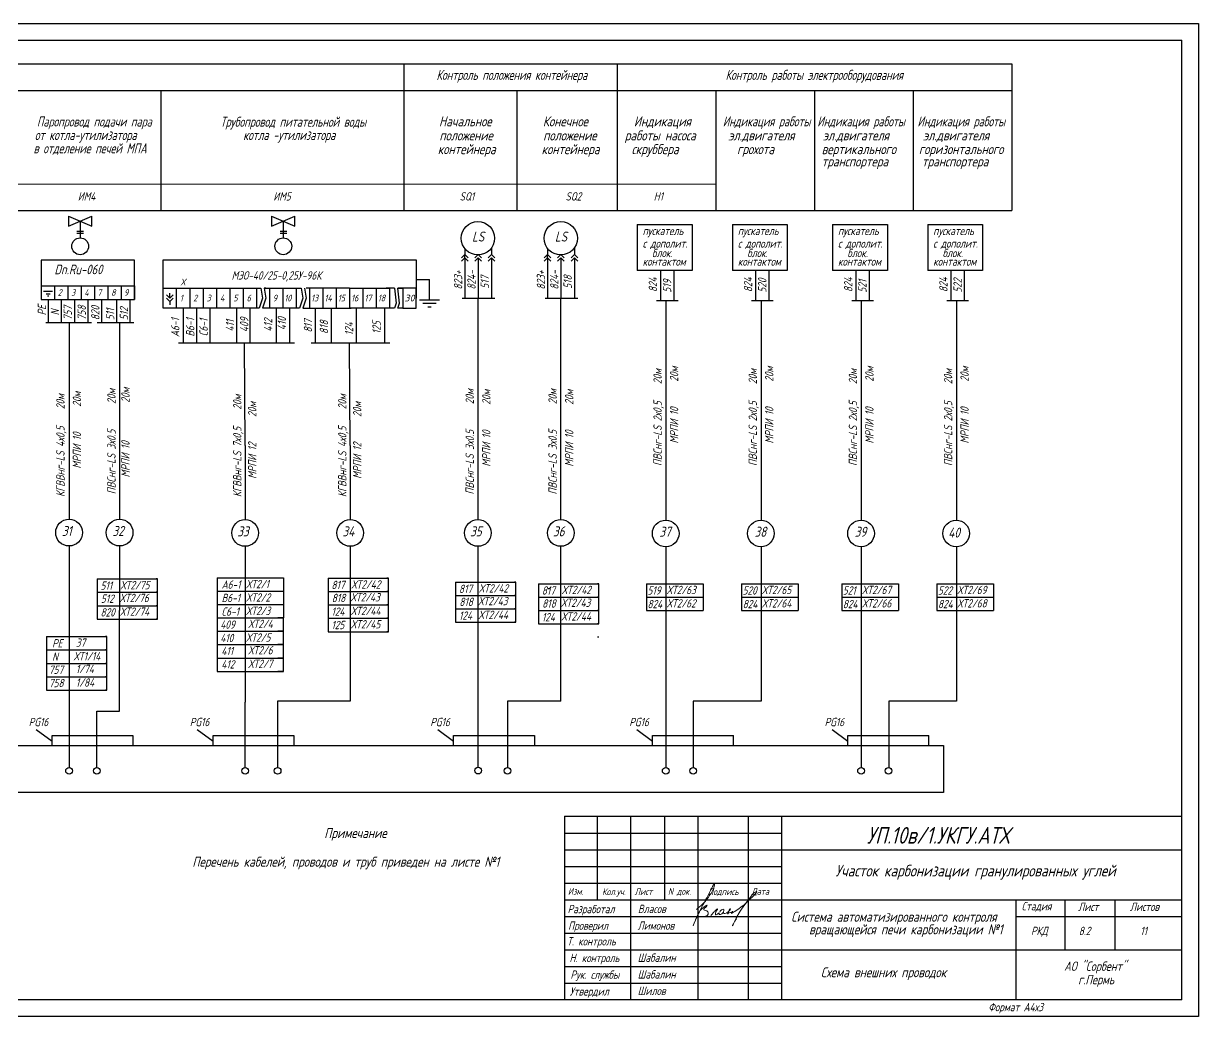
# Model space of a CAD drawing. Header units: millimetres. Extents: x 1531 to 2162, y 3 to 301.
# Drawn here: x 1810.1 to 2162.2, y 3.5 to 301 of the extents above; entities that cross this region are included whole.
import ezdxf
from ezdxf.enums import TextEntityAlignment as Align

# ---------------------------------------------------------------- set-up
doc = ezdxf.new("R2010")
doc.units = ezdxf.units.MM
doc.layers.add('MAIN', color=7, linetype='Continuous', lineweight=50)
doc.layers.add('Текст', color=7, linetype='Continuous', lineweight=50)
for name, color, linetype in [('TEXT', 250, 'Continuous'), ('АСУТП', 7, 'Continuous'), ('проводка', 184, 'Continuous')]:
    doc.layers.add(name, color=color, linetype=linetype)
doc.styles.get("Standard").update_dxf_attribs({"font": 'GOST_A.TTF', "width": 0.8, "oblique": 15, "height": 3})
doc.styles.add('АСУТП', font='GOST_A.TTF', dxfattribs={"oblique": 15})

# ---------------------------------------------------------------- blocks, each defined once
blk = doc.blocks.new('Власов')
at = {"layer": 'проводка', "lineweight": 18}
for points in [[(-0.58, 2.47), (1.27, 4.07), (2.73, 5.82), (3.82, 7.33), (4.64, 9.02), (4.84, 10.28), (4.04, 8.93), (3.16, 7.2), (1.39, 3.86), (0.52, 2.26), (-1.55, -2.37), (-0.72, -0.35), (0.34, 1.8), (1.73, 3.31), (2.62, 3.78), (2.31, 3.3), (1.91, 2.96), (1.61, 2.44), (2.21, 2.21), (2.85, 1.83), (2.99, 1.4), (2.77, 0.75), (2.36, 0.49), (2.18, 0.43), (2.07, 0.4), (1.98, 0.4)], [(3.73, 0.66), (4.37, 1.39), (4.91, 2.01), (5.22, 2.29), (5.78, 2.66), (5.59, 2.28), (5.16, 1.05), (5.19, 0.9), (5.7, 1.1), (6.25, 1.38), (6.27, 1.2), (6.3, 1.02), (7.02, 1.21), (7.63, 2.13), (7.63, 2.52), (6.76, 2.22), (6.42, 1.7)]]:
    blk.add_spline(points, degree=3, dxfattribs=at)
for points, knots in [([(9.73, 1.6), (9.73, 1.6), (10.28, 1.61), (10.33, 1.73), (10.3, 1.95), (10.1, 1.88), (9.94, 1.44), (9.82, 1.2), (10.65, 1.75), (14.06, 4.01), (14.83, 4.98), (18.2, 8.2), (16.58, 7.61), (15.42, 5.89), (12.84, 2.54), (12.14, 1.35), (11.17, -0.37), (10.2, -2.51), (10.72, -1.41), (10.96, -1), (11.17, -0.6), (11.31, -0.38), (11.4, -0.29)], [5.202172, 5.202172, 5.202172, 5.202172, 5.207482, 5.981017, 6.074049, 6.477149, 7.534813, 8.416864, 10.873297, 16.080912, 19.105162, 21.731982, 23.469351, 25.755203, 29.311429, 34.513333, 38.416271, 38.862024, 39.053994, 43.961574, 49.897464, 51.239132, 51.239132, 51.239132, 51.239132]), ([(7.53, 1.66), (7.5, 1.54), (7.54, 1.28), (8.01, 1.24), (8.83, 1.57), (9.1, 2.08), (9.9, 2.69), (9.43, 2.64), (9.3, 2.52), (9.14, 2.21), (9.04, 1.25), (8.71, 1.13), (8.92, 1.39), (9.3, 1.54), (9.6, 1.6)], [0, 0, 0, 0, 0.614094, 1.118723, 1.807789, 3.045572, 4.744461, 5.191863, 5.576495, 6.389957, 8.441618, 9.345517, 10.182193, 10.758393, 10.758393, 10.758393, 10.758393])]:
    blk.add_open_spline(points, degree=3, knots=knots, dxfattribs=at)

msp = doc.modelspace()

# ---------------------------------------------------------------- linework, layer by layer
at = {"color": 0, "linetype": 'ByBlock'}
for p, q in [((1823.57, 243.26), (1823.57, 241.76)), ((1823.57, 243.26), (1823.57, 240.26)), ((1823.57, 243.26), (1830.57, 240.26)), ((1823.57, 240.26), (1830.57, 243.26)), ((1830.57, 240.26), (1830.57, 243.26)), ((1884.44, 243.26), (1884.44, 241.76)), ((1884.44, 243.26), (1884.44, 240.26)), ((1884.44, 243.26), (1891.44, 240.26)), ((1884.44, 240.26), (1891.44, 243.26)), ((1891.44, 240.26), (1891.44, 243.26)), ((1827.07, 241.76), (1827.07, 236.76)), ((1887.94, 241.76), (1887.94, 236.76))]:
    msp.add_line(p, q, dxfattribs=at)
at = {"color": 7, "linetype": 'Continuous'}
for p, q in [((1994.01, 240.78), (2010.48, 240.78)), ((2010.48, 240.78), (2010.48, 226.96)), ((2022.54, 240.78), (2039, 240.78)), ((2039, 240.78), (2039, 226.96)), ((2052.55, 240.78), (2069.02, 240.78)), ((2069.02, 240.78), (2069.02, 226.96)), ((2081.08, 240.78), (2097.54, 240.78)), ((2097.54, 240.78), (2097.54, 226.96)), ((1942.33, 233.54), (1942.33, 231.74)), ((1950.33, 233.74), (1950.33, 231.74)), ((1967.17, 233.54), (1967.17, 231.74)), ((1975.17, 233.74), (1975.17, 231.74)), ((1843.32, 230.02), (1815.33, 230.02)), ((1815.33, 230.02), (1815.33, 218.33)), ((1843.32, 218.33), (1843.32, 230.02)), ((1851.95, 230.21), (1927.77, 230.21)), ((1851.95, 215.71), (1851.95, 230.21)), ((1927.77, 230.21), (1927.77, 218.71)), ((1941.33, 230.74), (1942.33, 231.74)), ((1941.33, 229.74), (1942.33, 230.74)), ((1942.33, 231.74), (1943.33, 230.74)), ((1942.33, 230.49), (1942.33, 231.49)), ((1942.33, 230.74), (1942.33, 229.24)), ((1942.33, 230.74), (1943.33, 229.74)), ((1942.33, 230.74), (1942.33, 218.64)), ((1945.33, 230.74), (1946.33, 231.74)), ((1945.33, 229.74), (1946.33, 230.74)), ((1946.33, 231.74), (1947.33, 230.74)), ((1946.33, 230.74), (1946.33, 218.64)), ((1946.33, 230.74), (1946.33, 229.24)), ((1946.33, 230.74), (1947.33, 229.74)), ((1949.33, 230.74), (1950.33, 231.74)), ((1949.33, 229.74), (1950.33, 230.74)), ((1950.33, 231.74), (1951.33, 230.74)), ((1950.33, 230.74), (1951.33, 229.74)), ((1950.33, 230.74), (1950.33, 218.64)), ((1966.17, 230.74), (1967.17, 231.74)), ((1966.17, 229.74), (1967.17, 230.74)), ((1967.17, 231.74), (1968.17, 230.74)), ((1967.17, 230.49), (1967.17, 231.49)), ((1967.17, 230.74), (1967.17, 229.24)), ((1967.17, 230.74), (1968.17, 229.74)), ((1967.17, 230.74), (1967.17, 218.64)), ((1970.17, 230.74), (1971.17, 231.74)), ((1970.17, 229.74), (1971.17, 230.74)), ((1971.17, 231.74), (1972.17, 230.74)), ((1971.17, 230.74), (1971.17, 218.64)), ((1971.17, 230.74), (1971.17, 229.24)), ((1971.17, 230.74), (1972.17, 229.74)), ((1974.17, 230.74), (1975.17, 231.74)), ((1974.17, 229.74), (1975.17, 230.74)), ((1975.17, 231.74), (1976.17, 230.74)), ((1975.17, 230.74), (1976.17, 229.74)), ((1975.17, 230.74), (1975.17, 218.64)), ((2010.48, 226.96), (1994.01, 226.96)), ((2000.96, 226.96), (2000.96, 217.96)), ((2004.96, 226.96), (2004.96, 217.96)), ((2039, 226.96), (2022.54, 226.96)), ((2029.48, 226.96), (2029.48, 217.96)), ((2033.48, 226.96), (2033.48, 217.96)), ((2069.02, 226.96), (2052.55, 226.96)), ((2059.5, 226.96), (2059.5, 217.96)), ((2063.5, 226.96), (2063.5, 217.96)), ((2097.54, 226.96), (2081.08, 226.96)), ((2088.02, 226.96), (2088.02, 217.96)), ((2092.02, 226.96), (2092.02, 217.96)), ((1815.33, 222.33), (1823.83, 222.33)), ((1819.01, 222.33), (1843.32, 222.33)), ((1819.33, 222.33), (1819.33, 218.33)), ((1823.33, 222.33), (1823.33, 218.33)), ((1827.33, 222.33), (1827.33, 218.33)), ((1831.33, 222.33), (1831.33, 218.33)), ((1835.33, 222.33), (1835.33, 218.33)), ((1839.33, 222.33), (1839.33, 218.33)), ((1843.32, 222.33), (1843.32, 218.33)), ((1843.33, 222.33), (1843.33, 218.33)), ((1927.77, 224.27), (1931.77, 224.27)), ((1815.33, 218.33), (1823.83, 218.33)), ((1819.01, 218.33), (1843.32, 218.33)), ((1851.95, 221.71), (1855.95, 221.71)), ((1852.95, 219.71), (1853.95, 218.71)), ((1852.95, 218.71), (1853.95, 217.71)), ((1853.95, 218.71), (1853.95, 220.21)), ((1853.95, 218.71), (1854.95, 219.71)), ((1853.95, 217.71), (1854.95, 218.71)), ((1855.95, 221.71), (1881.21, 221.71)), ((1855.95, 215.71), (1855.95, 221.71)), ((1855.95, 221.71), (1859.95, 221.71)), ((1855.95, 221.71), (1859.95, 221.71)), ((1855.95, 215.71), (1855.95, 221.71)), ((1855.95, 221.71), (1881.21, 221.71)), ((1855.95, 221.71), (1859.95, 221.71)), ((1855.95, 215.71), (1855.95, 221.71)), ((1855.95, 221.71), (1881.21, 221.71)), ((1855.95, 221.71), (1881.21, 221.71)), ((1855.95, 215.71), (1855.95, 221.71)), ((1855.95, 221.71), (1859.95, 221.71)), ((1859.95, 221.71), (1859.95, 215.71)), ((1859.95, 221.71), (1859.95, 215.71)), ((1859.95, 221.71), (1859.95, 215.71)), ((1859.95, 221.71), (1859.95, 215.71)), ((1863.95, 221.71), (1863.95, 215.71)), ((1863.95, 221.71), (1863.95, 215.71)), ((1863.95, 221.71), (1863.95, 215.71)), ((1863.95, 221.71), (1863.95, 215.71)), ((1867.95, 221.71), (1867.95, 215.71)), ((1867.95, 221.71), (1867.95, 215.71)), ((1867.95, 221.71), (1867.95, 215.71)), ((1867.95, 221.71), (1867.95, 215.71)), ((1871.95, 221.71), (1871.95, 215.71)), ((1871.95, 221.71), (1871.95, 215.71)), ((1871.95, 221.71), (1871.95, 215.71)), ((1871.95, 221.71), (1871.95, 215.71)), ((1875.95, 221.71), (1875.95, 215.71)), ((1875.95, 221.71), (1875.95, 215.71)), ((1875.95, 221.71), (1875.95, 215.71)), ((1875.95, 221.71), (1875.95, 215.71)), ((1879.95, 221.71), (1879.95, 215.71)), ((1879.95, 221.71), (1879.95, 215.71)), ((1879.95, 221.71), (1879.95, 215.71)), ((1879.95, 221.71), (1879.95, 215.71)), ((1881.71, 218.71), (1880.71, 215.71)), ((1881.71, 218.71), (1880.71, 215.71)), ((1881.71, 218.71), (1880.71, 215.71)), ((1881.71, 218.71), (1880.71, 215.71)), ((1881.21, 221.71), (1881.71, 218.71)), ((1881.21, 221.71), (1881.71, 218.71)), ((1881.21, 221.71), (1881.71, 218.71)), ((1881.21, 221.71), (1881.71, 218.71)), ((1882.71, 218.71), (1881.71, 215.71)), ((1882.71, 218.71), (1881.71, 215.71)), ((1882.71, 218.71), (1881.71, 215.71)), ((1882.71, 218.71), (1881.71, 215.71)), ((1882.21, 221.71), (1893.27, 221.71)), ((1882.71, 221.71), (1882.21, 221.71)), ((1882.21, 221.71), (1882.71, 218.71)), ((1882.21, 221.71), (1882.71, 218.71)), ((1882.71, 221.71), (1882.21, 221.71)), ((1882.21, 221.71), (1893.27, 221.71)), ((1882.21, 221.71), (1882.71, 218.71)), ((1882.71, 221.71), (1882.21, 221.71)), ((1882.21, 221.71), (1893.27, 221.71)), ((1882.21, 221.71), (1893.27, 221.71)), ((1882.71, 221.71), (1882.21, 221.71)), ((1882.21, 221.71), (1882.71, 218.71)), ((1883.77, 221.71), (1883.77, 215.71)), ((1883.77, 221.71), (1883.77, 215.71)), ((1883.77, 221.71), (1883.77, 215.71)), ((1883.77, 221.71), (1883.77, 215.71)), ((1887.77, 221.71), (1887.77, 215.71)), ((1887.77, 221.71), (1887.77, 215.71)), ((1887.77, 221.71), (1887.77, 215.71)), ((1887.77, 221.71), (1887.77, 215.71)), ((1891.77, 221.71), (1891.77, 215.71)), ((1891.77, 221.71), (1891.77, 215.71)), ((1891.77, 221.71), (1891.77, 215.71)), ((1891.77, 221.71), (1891.77, 215.71)), ((1893.77, 218.71), (1892.77, 215.71)), ((1893.27, 221.71), (1893.77, 218.71)), ((1894.77, 218.71), (1893.77, 215.71)), ((1894.27, 221.71), (1894.77, 218.71)), ((1907.77, 221.71), (1894.77, 221.71)), ((1907.77, 221.71), (1894.77, 221.71)), ((1907.77, 221.71), (1894.77, 221.71)), ((1907.77, 221.71), (1894.77, 221.71)), ((1895.77, 221.71), (1895.77, 215.71)), ((1895.77, 221.71), (1895.77, 215.71)), ((1895.77, 221.71), (1895.77, 215.71)), ((1895.77, 221.71), (1895.77, 215.71)), ((1899.77, 221.71), (1899.77, 215.71)), ((1899.77, 221.71), (1899.77, 215.71)), ((1899.77, 221.71), (1899.77, 215.71)), ((1899.77, 221.71), (1899.77, 215.71)), ((1903.77, 221.71), (1903.77, 215.71)), ((1903.77, 221.71), (1903.77, 215.71)), ((1903.77, 221.71), (1903.77, 215.71)), ((1903.77, 221.71), (1903.77, 215.71)), ((1907.77, 221.71), (1907.77, 215.71)), ((1907.77, 221.71), (1914.27, 221.71)), ((1907.77, 221.71), (1914.27, 221.71)), ((1907.77, 221.71), (1907.77, 215.71)), ((1907.77, 221.71), (1914.27, 221.71)), ((1907.77, 221.71), (1907.77, 215.71)), ((1907.77, 221.71), (1907.77, 215.71)), ((1907.77, 221.71), (1914.27, 221.71)), ((1911.77, 221.71), (1911.77, 215.71)), ((1911.77, 221.71), (1911.77, 221.71)), ((1911.77, 221.71), (1915.77, 221.71)), ((1911.77, 221.71), (1915.77, 221.71)), ((1911.77, 221.71), (1911.77, 221.71)), ((1911.77, 221.71), (1911.77, 215.71)), ((1911.77, 221.71), (1915.77, 221.71)), ((1911.77, 221.71), (1911.77, 221.71)), ((1911.77, 221.71), (1911.77, 215.71)), ((1911.77, 221.71), (1911.77, 215.71)), ((1911.77, 221.71), (1911.77, 221.71)), ((1911.77, 221.71), (1915.77, 221.71)), ((1915.77, 221.71), (1919.77, 221.71)), ((1915.77, 221.71), (1915.77, 215.71)), ((1915.77, 221.71), (1915.77, 215.71)), ((1915.77, 221.71), (1919.77, 221.71)), ((1915.77, 221.71), (1915.77, 215.71)), ((1915.77, 221.71), (1919.77, 221.71)), ((1915.77, 221.71), (1919.77, 221.71)), ((1915.77, 221.71), (1915.77, 215.71)), ((1921.27, 221.71), (1918.77, 221.71)), ((1921.27, 221.71), (1918.77, 221.71)), ((1921.27, 221.71), (1918.77, 221.71)), ((1921.27, 221.71), (1918.77, 221.71)), ((1919.77, 221.71), (1919.77, 215.71)), ((1919.77, 221.71), (1919.77, 215.71)), ((1919.77, 221.71), (1919.77, 215.71)), ((1919.77, 221.71), (1919.77, 215.71)), ((1921.27, 221.71), (1921.77, 217.21)), ((1921.27, 221.71), (1921.77, 217.21)), ((1921.27, 221.71), (1921.77, 217.21)), ((1921.27, 221.71), (1921.77, 217.21)), ((1927.77, 221.71), (1922.27, 221.71)), ((1922.27, 221.71), (1923.77, 221.71)), ((1922.77, 217.21), (1922.27, 221.71)), ((1923.77, 221.71), (1923.77, 215.71)), ((1927.77, 215.71), (1927.77, 221.71)), ((1927.77, 218.71), (1927.77, 218.71)), ((1946.33, 152.34), (1946.33, 218.5)), ((1971.17, 152.34), (1971.17, 218.5)), ((1855.95, 215.71), (1851.95, 215.71)), ((1853.95, 217.71), (1853.95, 216.71)), ((1880.71, 215.71), (1855.95, 215.71)), ((1880.71, 215.71), (1855.95, 215.71)), ((1880.71, 215.71), (1855.95, 215.71)), ((1880.71, 215.71), (1855.95, 215.71)), ((1857.95, 215.71), (1857.95, 205.21)), ((1861.95, 215.71), (1861.95, 205.37)), ((1865.95, 215.71), (1865.95, 205.21)), ((1873.95, 215.71), (1873.95, 205.21)), ((1877.95, 215.71), (1877.95, 205.21)), ((1892.77, 215.71), (1881.71, 215.71)), ((1892.77, 215.71), (1881.71, 215.71)), ((1892.77, 215.71), (1881.71, 215.71)), ((1892.77, 215.71), (1881.71, 215.71)), ((1885.77, 215.71), (1885.77, 205.21)), ((1889.77, 215.71), (1889.77, 205.21)), ((1893.77, 215.71), (1908.27, 215.71)), ((1893.77, 215.71), (1908.27, 215.71)), ((1893.77, 215.71), (1908.27, 215.71)), ((1893.77, 215.71), (1908.27, 215.71)), ((1897.5, 215.71), (1897.5, 205.21)), ((1902.27, 215.71), (1902.27, 205.21)), ((1914.27, 215.71), (1907.77, 215.71)), ((1914.27, 215.71), (1907.77, 215.71)), ((1914.27, 215.71), (1907.77, 215.71)), ((1914.27, 215.71), (1907.77, 215.71)), ((1909.77, 215.71), (1909.77, 205.21)), ((1919.77, 215.71), (1913.27, 215.71)), ((1919.77, 215.71), (1913.27, 215.71)), ((1919.77, 215.71), (1913.27, 215.71)), ((1919.77, 215.71), (1913.27, 215.71)), ((1918.27, 215.71), (1918.27, 205.21)), ((1921.27, 215.71), (1919.77, 215.71)), ((1921.27, 215.71), (1919.77, 215.71)), ((1921.27, 215.71), (1919.77, 215.71)), ((1921.27, 215.71), (1919.77, 215.71)), ((1921.77, 217.21), (1921.27, 215.71)), ((1921.77, 217.21), (1921.27, 215.71)), ((1921.77, 217.21), (1921.27, 215.71)), ((1921.77, 217.21), (1921.27, 215.71)), ((1922.27, 215.71), (1922.77, 217.21)), ((1923.77, 215.71), (1922.27, 215.71)), ((1923.77, 215.71), (1927.77, 215.71)), ((1928.77, 218.2), (1934.77, 218.2)), ((1929.77, 217.2), (1933.77, 217.2)), ((1931.27, 216.13), (1932.27, 216.13)), ((1876.5, 174.55), (1876.36, 205.37)), ((1907.96, 174.55), (1907.82, 205.21)), ((1946.33, 78.13), (1946.33, 144.35)), ((1971.17, 97.98), (1971.17, 144.35)), ((1832.16, 134.55), (1850.22, 134.55)), ((1832.16, 134.55), (1850.22, 134.55)), ((1832.16, 134.55), (1832.16, 130.55)), ((1850.22, 134.55), (1849.8, 134.55)), ((1850.22, 134.55), (1849.8, 134.55)), ((1868.12, 134.87), (1883.41, 134.87)), ((1868.12, 134.87), (1868.12, 130.87)), ((1883.41, 134.87), (1888.01, 134.87)), ((1888.01, 134.87), (1888.01, 130.87)), ((1901.36, 134.76), (1919.43, 134.76)), ((1901.36, 134.76), (1901.36, 130.76)), ((1919.43, 134.76), (1919, 134.76)), ((1832.16, 130.55), (1850.22, 130.55)), ((1832.16, 130.55), (1850.22, 130.55)), ((1832.16, 130.55), (1850.22, 130.55)), ((1832.16, 130.55), (1832.16, 126.55)), ((1850.22, 130.55), (1849.8, 130.55)), ((1850.22, 130.55), (1849.8, 130.55)), ((1850.22, 130.55), (1849.8, 130.55)), ((1868.12, 130.87), (1883.41, 130.87)), ((1868.12, 130.87), (1868.12, 126.87)), ((1868.12, 130.87), (1883.41, 130.87)), ((1868.12, 130.87), (1883.41, 130.87)), ((1868.12, 130.87), (1883.41, 130.87)), ((1883.41, 130.87), (1888.01, 130.87)), ((1883.41, 130.87), (1888.01, 130.87)), ((1883.41, 130.87), (1888.01, 130.87)), ((1883.41, 130.87), (1888.01, 130.87)), ((1888.01, 130.87), (1888.01, 126.87)), ((1901.36, 130.76), (1901.36, 126.76)), ((1901.36, 130.76), (1919.43, 130.76)), ((1901.36, 130.76), (1919.43, 130.76)), ((1901.36, 130.76), (1919.43, 130.76)), ((1919.43, 130.76), (1919, 130.76)), ((1919.43, 130.76), (1919, 130.76)), ((1919.43, 130.76), (1919, 130.76)), ((1939.6, 133.59), (1957.67, 133.59)), ((1939.6, 133.59), (1939.6, 129.59)), ((1957.67, 133.59), (1957.25, 133.59)), ((1964.44, 133.11), (1982.51, 133.11)), ((1964.44, 133.11), (1964.44, 129.11)), ((1967.8, 131.58), (1967.37, 131.58)), ((1967.8, 131.58), (1967.37, 131.58)), ((1982.51, 133.11), (1982.09, 133.11)), ((1996.78, 133.11), (2009.48, 133.11)), ((1996.78, 133.11), (1996.78, 129.11)), ((2009.48, 133.11), (2013.78, 133.11)), ((2013.78, 133.11), (2013.78, 129.11)), ((2025.3, 133.11), (2038.01, 133.11)), ((2025.3, 133.11), (2025.3, 129.11)), ((2038.01, 133.11), (2042.3, 133.11)), ((2042.3, 133.11), (2042.3, 129.11)), ((2055.32, 133.11), (2068.02, 133.11)), ((2055.32, 133.11), (2055.32, 129.11)), ((2068.02, 133.11), (2072.32, 133.11)), ((2072.32, 133.11), (2072.32, 129.11)), ((2083.85, 133.11), (2096.55, 133.11)), ((2083.85, 133.11), (2083.85, 129.11)), ((2096.55, 133.11), (2100.84, 133.11)), ((2100.84, 133.11), (2100.84, 129.11)), ((1868.12, 126.87), (1868.12, 122.87)), ((1868.12, 126.87), (1883.41, 126.87)), ((1868.12, 126.87), (1883.41, 126.87)), ((1868.12, 126.87), (1883.41, 126.87)), ((1883.41, 126.87), (1888.01, 126.87)), ((1883.41, 126.87), (1888.01, 126.87)), ((1883.41, 126.87), (1888.01, 126.87)), ((1888.01, 126.87), (1888.01, 122.87)), ((1939.6, 129.59), (1939.6, 125.59)), ((1939.6, 129.59), (1957.67, 129.59)), ((1939.6, 129.59), (1957.67, 129.59)), ((1939.6, 129.59), (1957.67, 129.59)), ((1957.67, 129.59), (1957.25, 129.59)), ((1957.67, 129.59), (1957.25, 129.59)), ((1957.67, 129.59), (1957.25, 129.59)), ((1964.44, 129.11), (1964.44, 125.11)), ((1964.44, 129.11), (1982.51, 129.11)), ((1964.44, 129.11), (1982.51, 129.11)), ((1964.44, 129.11), (1982.51, 129.11)), ((1982.51, 129.11), (1982.09, 129.11)), ((1982.51, 129.11), (1982.09, 129.11)), ((1982.51, 129.11), (1982.09, 129.11)), ((1996.78, 129.11), (1996.78, 125.11)), ((1996.78, 129.11), (2009.48, 129.11)), ((1996.78, 129.11), (2009.48, 129.11)), ((1996.78, 129.11), (2009.48, 129.11)), ((2009.48, 129.11), (2013.78, 129.11)), ((2009.48, 129.11), (2013.78, 129.11)), ((2009.48, 129.11), (2013.78, 129.11)), ((2013.78, 129.11), (2013.78, 125.11)), ((2025.3, 129.11), (2025.3, 125.11)), ((2025.3, 129.11), (2038.01, 129.11)), ((2025.3, 129.11), (2038.01, 129.11)), ((2025.3, 129.11), (2038.01, 129.11)), ((2038.01, 129.11), (2042.3, 129.11)), ((2038.01, 129.11), (2042.3, 129.11)), ((2038.01, 129.11), (2042.3, 129.11)), ((2042.3, 129.11), (2042.3, 125.11)), ((2055.32, 129.11), (2055.32, 125.11)), ((2055.32, 129.11), (2068.02, 129.11)), ((2055.32, 129.11), (2068.02, 129.11)), ((2055.32, 129.11), (2068.02, 129.11)), ((2068.02, 129.11), (2072.32, 129.11)), ((2068.02, 129.11), (2072.32, 129.11)), ((2068.02, 129.11), (2072.32, 129.11)), ((2072.32, 129.11), (2072.32, 125.11)), ((2083.85, 129.11), (2083.85, 125.11)), ((2083.85, 129.11), (2096.55, 129.11)), ((2083.85, 129.11), (2096.55, 129.11)), ((2083.85, 129.11), (2096.55, 129.11)), ((2096.55, 129.11), (2100.84, 129.11)), ((2096.55, 129.11), (2100.84, 129.11)), ((2096.55, 129.11), (2100.84, 129.11)), ((2100.84, 129.11), (2100.84, 125.11)), ((1832.16, 126.55), (1850.22, 126.55)), ((1832.16, 126.55), (1832.16, 122.55)), ((1832.16, 126.55), (1832.16, 126.55)), ((1832.16, 126.55), (1850.22, 126.55)), ((1832.16, 126.55), (1850.22, 126.55)), ((1832.16, 126.55), (1850.22, 126.55)), ((1832.16, 126.55), (1850.22, 126.55)), ((1832.16, 126.55), (1850.22, 126.55)), ((1850.22, 126.55), (1849.8, 126.55)), ((1850.22, 126.55), (1849.8, 126.55)), ((1850.22, 126.55), (1849.8, 126.55)), ((1850.22, 126.55), (1849.8, 126.55)), ((1850.22, 126.55), (1849.8, 126.55)), ((1850.22, 126.55), (1849.8, 126.55)), ((1901.36, 126.76), (1919.43, 126.76)), ((1901.36, 126.76), (1919.43, 126.76)), ((1901.36, 126.76), (1919.43, 126.76)), ((1901.36, 126.76), (1901.36, 122.76)), ((1919.43, 126.76), (1919, 126.76)), ((1919.43, 126.76), (1919, 126.76)), ((1919.43, 126.76), (1919, 126.76)), ((1939.6, 125.59), (1957.67, 125.59)), ((1939.6, 125.59), (1957.67, 125.59)), ((1939.6, 125.59), (1957.67, 125.59)), ((1939.6, 125.59), (1939.6, 121.59)), ((1957.67, 125.59), (1957.25, 125.59)), ((1957.67, 125.59), (1957.25, 125.59)), ((1957.67, 125.59), (1957.25, 125.59)), ((1964.44, 125.11), (1982.51, 125.11)), ((1964.44, 125.11), (1982.51, 125.11)), ((1964.44, 125.11), (1982.51, 125.11)), ((1964.44, 125.11), (1964.44, 121.11)), ((1982.51, 125.11), (1982.09, 125.11)), ((1982.51, 125.11), (1982.09, 125.11)), ((1982.51, 125.11), (1982.09, 125.11)), ((1996.78, 125.11), (2009.48, 125.11)), ((1996.78, 125.11), (2009.48, 125.11)), ((1996.78, 125.11), (2009.48, 125.11)), ((2009.48, 125.11), (2013.78, 125.11)), ((2009.48, 125.11), (2013.78, 125.11)), ((2009.48, 125.11), (2013.78, 125.11)), ((2025.3, 125.11), (2038.01, 125.11)), ((2025.3, 125.11), (2038.01, 125.11)), ((2025.3, 125.11), (2038.01, 125.11)), ((2038.01, 125.11), (2042.3, 125.11)), ((2038.01, 125.11), (2042.3, 125.11)), ((2038.01, 125.11), (2042.3, 125.11)), ((2055.32, 125.11), (2068.02, 125.11)), ((2055.32, 125.11), (2068.02, 125.11)), ((2055.32, 125.11), (2068.02, 125.11)), ((2068.02, 125.11), (2072.32, 125.11)), ((2068.02, 125.11), (2072.32, 125.11)), ((2068.02, 125.11), (2072.32, 125.11)), ((2083.85, 125.11), (2096.55, 125.11)), ((2083.85, 125.11), (2096.55, 125.11)), ((2083.85, 125.11), (2096.55, 125.11)), ((2096.55, 125.11), (2100.84, 125.11)), ((2096.55, 125.11), (2100.84, 125.11)), ((2096.55, 125.11), (2100.84, 125.11)), ((1832.16, 122.55), (1850.22, 122.55)), ((1832.16, 122.55), (1850.22, 122.55)), ((1832.16, 122.55), (1850.22, 122.55)), ((1850.22, 122.55), (1849.8, 122.55)), ((1850.22, 122.55), (1849.8, 122.55)), ((1850.22, 122.55), (1849.8, 122.55)), ((1868.12, 122.87), (1883.41, 122.87)), ((1868.12, 122.87), (1883.41, 122.87)), ((1868.12, 122.87), (1883.41, 122.87)), ((1868.12, 122.87), (1888.01, 122.87)), ((1868.12, 122.87), (1868.12, 118.87)), ((1883.41, 122.87), (1888.01, 122.87)), ((1883.41, 122.87), (1888.01, 122.87)), ((1883.41, 122.87), (1888.01, 122.87)), ((1888.01, 122.87), (1886.34, 122.87)), ((1901.36, 122.76), (1901.36, 118.76)), ((1901.36, 122.76), (1919.43, 122.76)), ((1901.36, 122.76), (1919.43, 122.76)), ((1901.36, 122.76), (1919.43, 122.76)), ((1919.43, 122.76), (1919, 122.76)), ((1919.43, 122.76), (1919, 122.76)), ((1919.43, 122.76), (1919, 122.76)), ((1939.6, 121.59), (1957.67, 121.59)), ((1939.6, 121.59), (1957.67, 121.59)), ((1939.6, 121.59), (1957.67, 121.59)), ((1957.67, 121.59), (1957.25, 121.59)), ((1957.67, 121.59), (1957.25, 121.59)), ((1957.67, 121.59), (1957.25, 121.59)), ((1964.44, 121.11), (1982.51, 121.11)), ((1964.44, 121.11), (1982.51, 121.11)), ((1964.44, 121.11), (1982.51, 121.11)), ((1982.51, 121.11), (1982.09, 121.11)), ((1982.51, 121.11), (1982.09, 121.11)), ((1982.51, 121.11), (1982.09, 121.11)), ((1817.01, 117.27), (1835.08, 117.27)), ((1817.01, 117.27), (1817.01, 113.27)), ((1835.08, 117.27), (1834.66, 117.27)), ((1868.12, 118.87), (1868.12, 114.87)), ((1868.12, 118.87), (1888.01, 118.87)), ((1868.12, 118.87), (1888.01, 118.87)), ((1868.12, 118.87), (1888.01, 118.87)), ((1888.01, 118.87), (1886.34, 118.87)), ((1888.01, 118.87), (1886.34, 118.87)), ((1888.01, 118.87), (1886.34, 118.87)), ((1901.36, 118.76), (1919.43, 118.76)), ((1901.36, 118.76), (1919.43, 118.76)), ((1919.43, 118.76), (1919, 118.76)), ((1919.43, 118.76), (1919, 118.76)), ((1982.51, 117.11), (1982.09, 117.11)), ((1982.51, 117.11), (1982.09, 117.11)), ((1817.01, 113.27), (1817.01, 109.27)), ((1817.01, 113.27), (1835.08, 113.27)), ((1817.01, 113.27), (1835.08, 113.27)), ((1817.01, 113.27), (1835.08, 113.27)), ((1835.08, 113.27), (1834.66, 113.27)), ((1835.08, 113.27), (1834.66, 113.27)), ((1835.08, 113.27), (1834.66, 113.27)), ((1868.12, 114.87), (1888.01, 114.87)), ((1868.12, 114.87), (1888.01, 114.87)), ((1868.12, 114.87), (1888.01, 114.87)), ((1868.12, 114.87), (1868.12, 110.87)), ((1888.01, 114.87), (1886.34, 114.87)), ((1888.01, 114.87), (1886.34, 114.87)), ((1888.01, 114.87), (1886.34, 114.87)), ((1817.01, 109.27), (1835.08, 109.27)), ((1817.01, 109.27), (1835.08, 109.27)), ((1817.01, 109.27), (1835.08, 109.27)), ((1817.01, 109.27), (1817.01, 105.27)), ((1835.08, 109.27), (1834.66, 109.27)), ((1835.08, 109.27), (1834.66, 109.27)), ((1835.08, 109.27), (1834.66, 109.27)), ((1868.12, 110.87), (1868.12, 106.87)), ((1868.12, 110.87), (1888.01, 110.87)), ((1868.12, 110.87), (1888.01, 110.87)), ((1868.12, 110.87), (1888.01, 110.87)), ((1888.01, 110.87), (1886.34, 110.87)), ((1888.01, 110.87), (1886.34, 110.87)), ((1888.01, 110.87), (1886.34, 110.87)), ((1868.12, 106.87), (1888.01, 106.87)), ((1868.12, 106.87), (1888.01, 106.87)), ((1888.01, 106.87), (1886.34, 106.87)), ((1888.01, 106.87), (1886.34, 106.87)), ((1817.01, 105.27), (1817.01, 101.27)), ((1817.01, 105.27), (1835.08, 105.27)), ((1817.01, 105.27), (1835.08, 105.27)), ((1817.01, 105.27), (1835.08, 105.27)), ((1835.08, 105.27), (1834.66, 105.27)), ((1835.08, 105.27), (1834.66, 105.27)), ((1835.08, 105.27), (1834.66, 105.27)), ((1817.01, 101.27), (1835.08, 101.27)), ((1817.01, 101.27), (1835.08, 101.27)), ((1835.08, 101.27), (1834.66, 101.27)), ((1835.08, 101.27), (1834.66, 101.27)), ((1876.5, 78.08), (1876.5, 97.62)), ((1832.06, 78.08), (1832.06, 94.94)), ((1813.9, 89.44), (1818.65, 85.94)), ((1862.17, 89.44), (1866.92, 85.94)), ((1934.25, 89.44), (1939, 85.94)), ((1993.89, 89.44), (1998.64, 85.94)), ((2052.43, 89.44), (2057.18, 85.94)), ((1818.65, 84.69), (1818.65, 87.69)), ((1818.65, 87.69), (1842.85, 87.69)), ((1818.65, 84.69), (1818.65, 87.69)), ((1842.85, 87.69), (1842.85, 84.69)), ((1842.85, 87.69), (1842.85, 84.69)), ((1866.92, 84.69), (1866.92, 87.69)), ((1866.92, 87.69), (1891.11, 87.69)), ((1866.92, 84.69), (1866.92, 87.69)), ((1891.11, 87.69), (1891.11, 84.69)), ((1891.11, 87.69), (1891.11, 84.69)), ((1939, 84.69), (1939, 87.69)), ((1939, 87.69), (1963.19, 87.69)), ((1939, 84.69), (1939, 87.69)), ((1963.19, 87.69), (1963.19, 84.69)), ((1963.19, 87.69), (1963.19, 84.69)), ((1998.64, 84.69), (1998.64, 87.69)), ((1998.64, 87.69), (2022.83, 87.69)), ((1998.64, 84.69), (1998.64, 87.69)), ((2022.83, 84.69), (2022.83, 87.69)), ((2057.18, 84.69), (2057.18, 87.69)), ((2057.18, 87.69), (2081.37, 87.69)), ((2057.18, 84.69), (2057.18, 87.69)), ((2081.37, 84.69), (2081.37, 87.69))]:
    msp.add_line(p, q, dxfattribs=at)
at = {"color": 7}
for p, q in [((1826.08, 238.79), (1828.08, 238.79)), ((1826.08, 238.11), (1828.08, 238.11)), ((1886.96, 238.79), (1888.96, 238.79)), ((1886.96, 238.11), (1888.96, 238.11)), ((1931.77, 218.2), (1931.77, 224.27)), ((1823.74, 211.29), (1823.74, 152.44)), ((1838.88, 211.29), (1838.88, 152.44)), ((1876.5, 174.55), (1876.5, 152.34)), ((1907.96, 174.55), (1907.96, 152.34)), ((1823.74, 144.44), (1823.74, 78.08)), ((1838.88, 144.44), (1838.88, 134.55)), ((1876.5, 144.34), (1876.5, 97.62)), ((1907.96, 144.34), (1907.96, 97.98)), ((2002.6, 144.19), (2002.6, 78.08)), ((2031.13, 144.19), (2031.13, 97.98)), ((2061.14, 144.19), (2061.14, 78.08)), ((2089.67, 144.19), (2089.67, 97.98)), ((1832.16, 134.55), (1850.22, 134.55)), ((1838.88, 134.55), (1838.88, 125.14)), ((1850.22, 122.55), (1850.22, 134.55)), ((1919.43, 118.76), (1919.43, 134.76)), ((1957.67, 121.59), (1957.67, 133.59)), ((1982.51, 121.11), (1982.51, 133.11)), ((2002.6, 133.11), (2002.6, 125.11)), ((2031.13, 133.11), (2031.13, 125.11)), ((2061.14, 133.11), (2061.14, 125.11)), ((2089.67, 133.11), (2089.67, 125.11)), ((1838.88, 94.94), (1838.88, 125.14)), ((1888.01, 106.87), (1888.01, 122.87)), ((1835.08, 101.27), (1835.08, 117.27)), ((1901.36, 118.76), (1919.43, 118.76)), ((1868.12, 106.87), (1888.01, 106.87)), ((1817.01, 101.27), (1835.08, 101.27)), ((1907.96, 97.98), (1886.21, 97.98)), ((1886.21, 97.98), (1886.21, 78.08)), ((1971.17, 97.98), (1955.17, 97.98)), ((1955.17, 97.98), (1955.17, 78.08)), ((2031.13, 97.98), (2010.83, 97.98)), ((2010.83, 97.98), (2010.83, 78.08)), ((2089.67, 97.98), (2069.38, 97.98)), ((2069.38, 97.98), (2069.38, 78.08)), ((1832.06, 94.94), (1838.88, 94.94))]:
    msp.add_line(p, q, dxfattribs=at)
at = {"color": 7, "lineweight": 30}
for p, q in [((1816.12, 220.79), (1818.76, 220.79)), ((1816.86, 220.01), (1818.1, 220.01)), ((1817.31, 219.39), (1817.69, 219.39))]:
    msp.add_line(p, q, dxfattribs=at)
at = {"color": 7, "linetype": 'Continuous', "lineweight": 30}
for p, q in [((1941.58, 218.64), (1944.08, 218.64)), ((1944.08, 218.64), (1951.33, 218.64)), ((1966.42, 218.64), (1968.92, 218.64)), ((1968.92, 218.64), (1976.17, 218.64))]:
    msp.add_line(p, q, dxfattribs=at)
at = {"color": 0, "linetype": 'ByBlock', "lineweight": 30}
for p, q in [((1972.23, 63.44), (1972.23, 8.48)), ((2107.61, 8.48), (2107.61, 38.44)), ((2122.23, 23.44), (2122.23, 38.44)), ((2137.23, 23.44), (2137.23, 38.44)), ((2107.61, 33.44), (2157.23, 33.44))]:
    msp.add_line(p, q, dxfattribs=at)
at = {"color": 0, "linetype": 'Continuous', "lineweight": 30}
for p, q in [((1972.23, 63.44), (2157.23, 63.44)), ((1981.98, 63.44), (1981.98, 38.44)), ((1991.98, 63.44), (1991.98, 8.44)), ((2002.23, 63.44), (2002.23, 38.44)), ((2012.23, 63.44), (2012.23, 8.44)), ((2027.23, 63.44), (2027.23, 8.44)), ((2037.23, 63.44), (2037.23, 8.44)), ((2037.23, 53.44), (2157.23, 53.44)), ((1972.23, 43.44), (2037.23, 43.44)), ((1972.23, 38.44), (2157.23, 38.44)), ((2037.23, 23.44), (2157.23, 23.44))]:
    msp.add_line(p, q, dxfattribs=at)
at = {"color": 0, "linetype": 'Continuous'}
for p, q in [((1972.23, 58.44), (2037.23, 58.44)), ((1972.23, 53.44), (2037.23, 53.44)), ((1972.23, 48.44), (2037.23, 48.44)), ((1972.23, 33.44), (2037.23, 33.44)), ((1972.23, 28.44), (2037.23, 28.44)), ((1972.23, 28.44), (2037.23, 28.44)), ((1972.23, 23.44), (2037.23, 23.44)), ((1972.23, 18.44), (2037.23, 18.44)), ((1972.23, 13.44), (2037.23, 13.44))]:
    msp.add_line(p, q, dxfattribs=at)
msp.add_line((2162.23, 3.47), (1531.31, 3.47))
at = {"color": 7, "linetype": 'Continuous'}
for centre in [(1946.26, 236.64), (1971.1, 236.64)]:
    msp.add_circle(centre, 5, dxfattribs=at)
at = {"color": 7}
for centre in [(1827.07, 234.22), (1887.94, 234.22)]:
    msp.add_circle(centre, 2.52, dxfattribs=at)
at = {"layer": 'MAIN', "color": 7, "linetype": 'Continuous', "lineweight": -3}
for p, q in [((1531.31, 300.97), (2162.23, 300.97)), ((1531.31, 300.97), (2007.16, 300.97)), ((2162.23, 300.97), (2162.23, 3.47)), ((1556.39, 288.86), (2106.29, 288.86)), ((1924.1, 288.86), (1924.1, 244.92)), ((1987.99, 288.86), (1987.99, 244.92)), ((2106.29, 288.86), (2106.29, 244.92)), ((1630.54, 280.92), (1817.75, 280.92)), ((1815.7, 280.92), (2106.29, 280.92)), ((1825.08, 280.92), (2105.69, 280.92)), ((1851.29, 280.92), (1851.29, 244.93)), ((1957.89, 280.92), (1957.89, 244.92)), ((2017.56, 280.92), (2017.56, 244.92)), ((2047.14, 280.92), (2047.14, 244.92)), ((2076.72, 280.92), (2076.72, 244.92)), ((2106.29, 280.92), (2106.29, 244.92)), ((1630.54, 252.74), (2017.56, 252.89)), ((1556.39, 244.92), (2106.29, 244.92)), ((1994.01, 240.78), (1994.01, 226.96)), ((2022.54, 240.78), (2022.54, 226.96)), ((2052.55, 240.78), (2052.55, 226.96)), ((2081.08, 240.78), (2081.08, 226.96)), ((2002.6, 217.94), (2002.6, 152.19)), ((2031.13, 217.94), (2031.13, 152.19)), ((2061.14, 217.94), (2061.14, 152.19)), ((2089.67, 217.94), (2089.67, 152.19)), ((1568.21, 84.69), (2085.83, 84.69)), ((2085.83, 84.69), (2085.83, 70.58)), ((2085.83, 70.58), (1568.21, 70.58))]:
    msp.add_line(p, q, dxfattribs=at)
at = {"layer": 'MAIN', "color": 7, "linetype": 'Continuous', "lineweight": 30}
for p, q in [((1551.31, 295.97), (2157.23, 295.97)), ((2157.23, 8.47), (2157.23, 295.97)), ((1999.75, 217.94), (2006.27, 217.94)), ((2028.28, 217.94), (2034.8, 217.94)), ((2058.29, 217.94), (2064.81, 217.94)), ((2086.82, 217.94), (2093.34, 217.94)), ((1830.45, 211.29), (1816.76, 211.29)), ((1843.11, 211.29), (1832.12, 211.29)), ((1891.28, 205.21), (1856.52, 205.21)), ((1919.88, 205.21), (1896.27, 205.21)), ((2157.23, 8.47), (1551.31, 8.47))]:
    msp.add_line(p, q, dxfattribs=at)
at = {"layer": 'MAIN', "color": 7, "linetype": 'Continuous', "lineweight": -3}
for centre, radius in [((1823.73, 148.44), 4), ((1838.89, 148.44), 4), ((1876.5, 148.34), 4), ((1908.01, 148.34), 4), ((1946.26, 148.34), 4), ((1971.1, 148.34), 4), ((2002.55, 148.19), 4), ((2031.08, 148.19), 4), ((2061.09, 148.19), 4), ((2089.62, 148.19), 4), ((1823.73, 77.08), 1), ((1832.07, 77.08), 1), ((1876.5, 77.08), 1), ((1886.25, 77.08), 1), ((1946.32, 77.13), 1), ((1955.13, 77.08), 1), ((2002.56, 77.08), 1), ((2010.79, 77.08), 1), ((2061.1, 77.08), 1), ((2069.33, 77.08), 1)]:
    msp.add_circle(centre, radius, dxfattribs=at)
at = {"layer": 'АСУТП', "color": 7, "linetype": 'Continuous'}
for p, q in [((1817.46, 218.27), (1817.46, 211.29)), ((1821.34, 218.27), (1821.34, 211.29)), ((1825.34, 218.27), (1825.34, 211.29)), ((1829.4, 218.27), (1829.4, 211.4)), ((1833.41, 218.27), (1833.41, 211.4)), ((1837.94, 218.27), (1837.94, 211.4)), ((1841.9, 218.27), (1841.9, 211.4))]:
    msp.add_line(p, q, dxfattribs=at)

# ---------------------------------------------------------------- block references
at = {"color": 0, "lineweight": 15}
msp.add_blockref('Власов', (2012.33, 33.03, -10), dxfattribs=at)

# ---------------------------------------------------------------- texts
at = {"color": 7, "linetype": 'Continuous', "oblique": 15}
for s, height, p in [('LS', 3, (1944.51, 235.64)), ('LS', 3, (1969.35, 235.64)), ('Dn.Ru-060', 2.88, (1819.34, 225.85)), ('МЭО-40/25-0,25У-96К', 2.5, (1872.44, 224.24)), ('X', 2, (1857.08, 222.52)), ('2', 2, (1820.34, 219.37)), ('3', 2, (1824.34, 219.37)), ('4', 2, (1828.34, 219.37)), ('7', 2, (1832.2, 219.37)), ('8', 2, (1836.33, 219.37)), ('9', 2, (1840.2, 219.37)), ('1', 2, (1856.95, 217.71)), ('1', 2, (1856.95, 217.71)), ('1', 2, (1856.95, 217.71)), ('1', 2, (1856.95, 217.71)), ('2', 2, (1860.95, 217.71)), ('2', 2, (1860.95, 217.71)), ('2', 2, (1860.95, 217.71)), ('2', 2, (1860.95, 217.71)), ('3', 2, (1864.95, 217.71)), ('3', 2, (1864.95, 217.71)), ('3', 2, (1864.95, 217.71)), ('3', 2, (1864.95, 217.71)), ('4', 2, (1868.95, 217.71)), ('4', 2, (1868.95, 217.71)), ('4', 2, (1868.95, 217.71)), ('4', 2, (1868.95, 217.71)), ('5', 2, (1872.95, 217.71)), ('5', 2, (1872.95, 217.71)), ('5', 2, (1872.95, 217.71)), ('5', 2, (1872.95, 217.71)), ('6', 2, (1876.95, 217.71)), ('6', 2, (1876.95, 217.71)), ('6', 2, (1876.95, 217.71)), ('6', 2, (1876.95, 217.71)), ('9', 2, (1884.77, 217.71)), ('9', 2, (1884.77, 217.71)), ('9', 2, (1884.77, 217.71)), ('9', 2, (1884.77, 217.71)), ('10', 2, (1888.27, 217.71)), ('10', 2, (1888.27, 217.71)), ('10', 2, (1888.27, 217.71)), ('10', 2, (1888.27, 217.71)), ('13', 2, (1896.27, 217.71)), ('13', 2, (1896.27, 217.71)), ('13', 2, (1896.27, 217.71)), ('13', 2, (1896.27, 217.71)), ('14', 2, (1900.27, 217.71)), ('14', 2, (1900.27, 217.71)), ('14', 2, (1900.27, 217.71)), ('14', 2, (1900.27, 217.71)), ('15', 2, (1904.27, 217.71)), ('15', 2, (1904.27, 217.71)), ('15', 2, (1904.27, 217.71)), ('15', 2, (1904.27, 217.71)), ('16', 2, (1908.27, 217.71)), ('16', 2, (1908.27, 217.71)), ('16', 2, (1908.27, 217.71)), ('16', 2, (1908.27, 217.71)), ('17', 2, (1912.27, 217.71)), ('17', 2, (1912.27, 217.71)), ('17', 2, (1912.27, 217.71)), ('17', 2, (1912.27, 217.71)), ('18', 2, (1916.27, 217.71)), ('18', 2, (1916.27, 217.71)), ('18', 2, (1916.27, 217.71)), ('18', 2, (1916.27, 217.71)), ('ХТ2/75', 2.5, (1839.14, 131.45)), ('А6-1', 2.5, (1869.45, 131.62)), ('ХТ2/1', 2.5, (1876.81, 131.77)), ('817', 2.5, (1902.35, 131.51)), ('ХТ2/42', 2.5, (1908.34, 131.66)), ('511', 2.5, (1833.15, 131.3)), ('ХТ2/43', 2.5, (1908.13, 127.83)), ('817', 2.5, (1940.59, 130.34)), ('ХТ2/42', 2.5, (1946.58, 130.49)), ('817', 2.5, (1965.43, 129.86)), ('ХТ2/42', 2.5, (1971.42, 130.01)), ('519', 2.5, (1997.08, 129.86)), ('ХТ2/63', 2.5, (2002.88, 130.01)), ('520', 2.5, (2025.6, 129.86)), ('ХТ2/65', 2.5, (2031.41, 130.01)), ('521', 2.5, (2055.62, 129.86)), ('ХТ2/67', 2.5, (2061.42, 130.01)), ('522', 2.5, (2084.14, 129.86)), ('ХТ2/69', 2.5, (2089.95, 130.01)), ('512', 2.5, (1833.26, 127.4)), ('ХТ2/76', 2.5, (1838.93, 127.62)), ('В6-1', 2.5, (1869.45, 127.62)), ('ХТ2/2', 2.5, (1876.81, 127.77)), ('818', 2.5, (1902.46, 127.61)), ('818', 2.5, (1940.7, 126.45)), ('ХТ2/43', 2.5, (1946.38, 126.67)), ('818', 2.5, (1965.54, 125.96)), ('ХТ2/43', 2.5, (1971.22, 126.18)), ('824', 2.5, (1997.08, 125.78)), ('ХТ2/62', 2.5, (2002.88, 126)), ('824', 2.5, (2025.6, 125.78)), ('ХТ2/64', 2.5, (2031.41, 126)), ('824', 2.5, (2055.62, 125.78)), ('ХТ2/66', 2.5, (2061.42, 126)), ('824', 2.5, (2084.14, 125.78)), ('ХТ2/68', 2.5, (2089.95, 126)), ('820', 2.5, (1833.15, 123.3)), ('ХТ2/74', 2.5, (1839.01, 123.52)), ('С6-1', 2.5, (1869.45, 123.54)), ('ХТ2/3', 2.5, (1876.81, 123.76)), ('124', 2.5, (1902.35, 123.51)), ('ХТ2/44', 2.5, (1908.22, 123.73)), ('124', 2.5, (1940.59, 122.34)), ('ХТ2/44', 2.5, (1946.46, 122.56)), ('124', 2.5, (1965.43, 121.86)), ('ХТ2/44', 2.5, (1971.3, 122.08)), ('409', 2.5, (1869.04, 119.62)), ('ХТ2/4', 2.5, (1877.45, 119.84)), ('125', 2.5, (1902.35, 119.51)), ('ХТ2/45', 2.5, (1908.22, 119.73)), ('PE', 2.5, (1818.66, 114.02)), ('37', 2.5, (1825.77, 114.23)), ('410', 2.5, (1869.04, 115.62)), ('ХТ2/5', 2.5, (1876.8, 115.77)), ('411', 2.5, (1869.36, 111.72)), ('ХТ2/6', 2.5, (1877.45, 111.94)), ('N', 2.5, (1818.66, 110.02)), ('ХТ1/14', 2.5, (1825.11, 110.16)), ('412', 2.5, (1869.36, 107.72)), ('ХТ2/7', 2.5, (1877.45, 107.87)), ('757', 2.5, (1817.68, 106.12)), ('1/74', 2.5, (1825.77, 106.34)), ('758', 2.5, (1817.68, 102.12)), ('1/84', 2.5, (1825.77, 102.27)), ('PG16', 2.5, (1811.65, 90.44)), ('PG16', 2.5, (1859.92, 90.44)), ('PG16', 2.5, (1932, 90.44)), ('PG16', 2.5, (1991.64, 90.44)), ('PG16', 2.5, (2050.18, 90.44))]:
    msp.add_text(s, height=height, dxfattribs=at).set_placement(p)
for s, p in [('823+', (1941.58, 221.24)), ('824-', (1945.58, 221.24)), ('517', (1949.58, 221.49)), ('823+', (1966.42, 221.24)), ('824-', (1970.42, 221.24)), ('518', (1974.42, 221.49)), ('А6-1', (1856.8, 207.01)), ('В6-1', (1861.3, 207.15)), ('С6-1', (1865.3, 207.29)), ('411', (1873.22, 208.65)), ('409', (1877.48, 208.51)), ('412', (1884.63, 208.64)), ('410', (1888.77, 209.08)), ('817', (1896.6, 208.38)), ('818', (1901.37, 207.94)), ('124', (1908.89, 207.52)), ('125', (1917.13, 207.95))]:
    msp.add_text(s, height=2.5, rotation=90, dxfattribs=at).set_placement(p)
at = {"color": 7, "linetype": 'Continuous', "style": 'АСУТП', "oblique": 15}
for s, p in [('824', (1999.96, 220.49)), ('519', (2004.21, 220.32)), ('824', (2028.48, 220.49)), ('520', (2032.73, 220.32)), ('824', (2058.5, 220.49)), ('521', (2062.75, 220.32)), ('824', (2087.02, 220.49)), ('522', (2091.27, 220.32))]:
    msp.add_text(s, height=2.5, rotation=90, dxfattribs=at).set_placement(p)
at = {"color": 7, "linetype": 'Continuous', "oblique": 15, "width": 1.234412}
msp.add_text('30', height=2, dxfattribs=at).set_placement((1924.27, 217.71), (1927.27, 217.71), align=Align.FIT)
at = {"linetype": 'Continuous', "oblique": 15}
for s, height, p in [('УП.10в/1.УКГУ.АТХ', 5, (2062.85, 55.24)), ('Участок карбонизации гранулированных углей', 3.5, (2053.42, 45.41)), ('Система автоматизированного контроля', 3, (2040.17, 31.85)), ('вращающейся печи карбонизации №1', 3, (2045.51, 28.08))]:
    msp.add_text(s, height=height, dxfattribs=at).set_placement(p)
at = {"color": 0, "linetype": 'Continuous', "oblique": 15}
for s, height, p in [('Изм.', 2, (1973.23, 39.94)), ('N док.', 2, (2003.23, 39.94)), ('Дата', 2, (2028.23, 39.94)), ('Разработал', 2.5, (1973.14, 34.4)), ('Власов', 2.5, (1994.23, 34.46)), ('Стадия', 2.5, (2109.23, 35.27)), ('Лист', 2.5, (2126.16, 35.09)), ('Листов ', 2.5, (2141.68, 35.09)), ('Проверил', 2.5, (1973.3, 29.44)), ('Лимонов', 2.5, (1994.13, 29.44)), ('Т. контроль', 2.5, (1972.99, 24.75)), ('Н. контроль', 2.5, (1973.71, 19.75)), ('Шабалин', 2.5, (1994.13, 19.84)), ('АО "Сорбент"', 2.8, (2121.94, 17.14)), ('Рук. службы', 2.5, (1973.99, 14.75)), ('Шабалин', 2.5, (1994.13, 14.84)), ('г.Пермь', 2.8, (2126.18, 13.11)), ('Утвердил', 2.5, (1973.79, 9.74)), ('Шилов', 2.5, (1994.13, 9.89))]:
    msp.add_text(s, height=height, dxfattribs=at).set_placement(p)
at = {"color": 7, "oblique": 15}
for s, p in [('Кол.уч.', (1983.48, 39.84)), ('Лист', (1993.24, 39.84)), ('Подпись', (2015.23, 39.84))]:
    msp.add_text(s, height=2, dxfattribs=at).set_placement(p)
at = {"layer": 'MAIN', "color": 7, "linetype": 'Continuous', "lineweight": -3, "oblique": 15, "width": 0.9}
for s, p in [('Контроль положения контейнера', (1933.84, 284.07)), ('Контроль работы электрооборудования', (2020.49, 284.07)), ('Паропровод подачи пара ', (1814.09, 270.1)), ('Трубопровод питательной воды', (1869.08, 270.02)), ('Индикация работы ', (2019.67, 270.15)), ('Индикация работы ', (2047.98, 270.15)), ('Индикация работы ', (2078.01, 270.15)), ('от котла-утилизатора', (1813.47, 266.05)), ('котла -утилизатора', (1875.92, 266.05)), ('в отделение печей МПА', (1813.08, 262.07))]:
    msp.add_text(s, height=3, dxfattribs=at).set_placement(p)
at = {"layer": 'MAIN', "color": 7, "linetype": 'Continuous', "lineweight": -3, "oblique": 15}
for s, height, p in [('Начальное ', 3, (1934.61, 270.15)), ('Конечное', 3, (1965.73, 270.15)), ('Индикация ', 3, (1993.01, 270.15)), ('положение ', 3, (1934.72, 265.93)), ('положение ', 3, (1965.83, 265.93)), ('работы насоса', 3, (1990.27, 265.93)), (' эл.двигателя ', 3, (2019.77, 265.93)), (' эл.двигателя ', 3, (2048.08, 265.93)), (' эл.двигателя ', 3, (2078.11, 265.93)), (' контейнера', 3, (1932.69, 261.82)), (' контейнера', 3, (1963.81, 261.82)), (' скруббера', 3, (1990.8, 261.82)), ('горизонтального', 3, (2078.43, 261.82)), ('грохота', 3, (2023.93, 261.82)), ('вертикального', 3, (2049.29, 261.82)), ('транспортера', 3, (2049.29, 258.13)), ('транспортера', 3, (2079.32, 258.13)), ('пускатель', 2.5, (1995.64, 237.6)), ('пускатель', 2.5, (2024.16, 237.6)), ('пускатель', 2.5, (2054.18, 237.6)), ('пускатель', 2.5, (2082.71, 237.6)), ('с дополит.', 2.5, (1995.64, 233.81)), ('блок.', 2.5, (1998.44, 230.96)), ('с дополит.', 2.5, (2024.16, 233.81)), ('блок.', 2.5, (2026.97, 230.96)), ('с дополит.', 2.5, (2054.18, 233.81)), ('блок.', 2.5, (2056.99, 230.96)), ('с дополит.', 2.5, (2082.71, 233.81)), ('блок.', 2.5, (2085.51, 230.96)), ('контактом', 2.5, (1995.64, 228.41)), ('контактом', 2.5, (2024.16, 228.41)), ('контактом', 2.5, (2054.18, 228.41)), ('контактом', 2.5, (2082.71, 228.41)), ('31', 3, (1821.6, 147.44)), ('32', 3, (1836.75, 147.44)), ('33', 3, (1874.17, 147.32)), ('34', 3, (1905.68, 147.32)), ('35', 3, (1943.93, 147.32)), ('36', 3, (1968.77, 147.32)), ('37', 3, (2000.65, 147.19)), ('38', 3, (2029.18, 147.19)), ('39', 3, (2059.19, 147.19)), ('40', 3, (2087.23, 146.95)), ('Примечание', 3, (1900.21, 56.93)), ('Перечень кабелей, проводов и труб приведен на листе №1', 3, (1860.69, 48.35))]:
    msp.add_text(s, height=height, dxfattribs=at).set_placement(p)
at = {"layer": 'MAIN', "color": 0, "linetype": 'Continuous', "lineweight": -3, "oblique": 15}
for s, p in [('ИМ4', (1826.35, 247.92)), ('ИМ5', (1884.94, 247.92)), ('SQ1', (1940.8, 247.92)), ('SQ2', (1972.51, 247.92)), ('Н1', (1998.94, 247.92))]:
    msp.add_text(s, height=2.5, dxfattribs=at).set_placement(p)
at = {"layer": 'MAIN', "color": 7, "linetype": 'Continuous', "lineweight": -3, "oblique": 15}
for s, p in [('ПВСнг-LS 2х0,5    20м', (2001.36, 168.38, 124.48)), ('ПВСнг-LS 2х0,5    20м', (2029.89, 168.38, 124.48)), ('ПВСнг-LS 2х0,5    20м', (2059.91, 168.38, 124.48)), ('ПВСнг-LS 2х0,5    20м', (2088.43, 168.38, 124.48)), ('КГВВнг-LS 4х0,5    20м', (1822.4, 159.14, 124.48)), ('ПВСнг-LS 3х0.5      20м', (1837.69, 159.94)), ('КГВВнг-LS 4х0,5    20м', (1906.87, 159.07, 124.48)), ('ПВСнг-LS 3х0.5      20м', (1945.06, 159.84)), ('ПВСнг-LS 3х0.5      20м', (1969.9, 159.84)), ('КГВВнг-LS 7х0,5    20м', (1875.4, 159.07, 124.48))]:
    msp.add_text(s, height=2.5, rotation=90, dxfattribs=at).set_placement(p)
at = {"layer": 'MAIN', "color": 0, "linetype": 'Continuous', "lineweight": -3, "oblique": 15}
for s, p in [('МРПИ 10      20м', (2006.31, 175.11)), ('МРПИ 10      20м', (2034.83, 175.11)), ('МРПИ 10      20м', (2064.85, 175.11)), ('МРПИ 10      20м', (2093.37, 175.11)), ('МРПИ 10      20м', (1827.34, 167.59)), ('МРПИ 10         20м', (1841.89, 164.96)), ('МРПИ 10      20м', (1950.04, 168.18)), ('МРПИ 10      20м', (1974.88, 168.18)), ('МРПИ 12      20м', (1879.89, 164.53, 124.48)), ('МРПИ 12      20м', (1911.35, 164.53, 124.48))]:
    msp.add_text(s, height=2.5, rotation=90, dxfattribs=at).set_placement(p)
at = {"layer": 'TEXT', "color": 7, "linetype": 'Continuous', "lineweight": -3, "oblique": 15}
for s, height, p in [('Схема внешних проводок', 3, (2049.06, 15.22)), ('Формат А4х3', 2.5, (2099.23, 5.03))]:
    msp.add_text(s, height=height, dxfattribs=at).set_placement(p)
at = {"layer": 'АСУТП', "color": 7, "linetype": 'Continuous', "style": 'АСУТП', "oblique": 15}
for s, p in [('PE', (1816.85, 213.52)), ('N', (1820.74, 213.52)), ('757', (1824.59, 212.06)), ('758', (1828.79, 212.06)), ('820', (1832.85, 212.06)), ('511', (1837.29, 212.06)), ('512', (1841.45, 212.06))]:
    msp.add_text(s, height=2.5, rotation=90, dxfattribs=at).set_placement(p)
at = {"layer": 'Текст', "lineweight": -3, "oblique": 15}
for s, p in [('РКД', (2112.03, 27.86, 10)), ('8.2', (2126.33, 27.86, 10)), ('11', (2144.78, 27.86, 10))]:
    msp.add_text(s, height=2.5, dxfattribs=at).set_placement(p)

doc.saveas('drawing.dxf')
